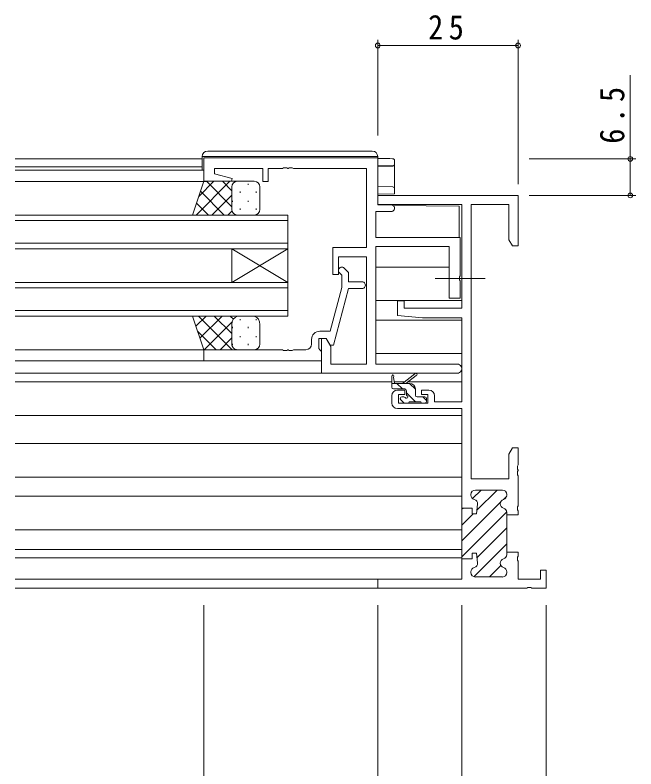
# Model space of a CAD drawing. Units: millimetres, scale not verified. Extents: x -594 to 539, y -420 to 386.
# Drawn here: x 135.2 to 245.8, y -290.6 to -156.3 of the extents above; entities that cross this region are included whole.
import ezdxf

# ---------------------------------------------------------------- set-up
doc = ezdxf.new("R2010")
doc.units = ezdxf.units.MM
doc.header["$LTSCALE"] = 2
doc.linetypes.add('CHAIN2', pattern=[12, 9, -1, 1, -1])
for name, color, linetype, lineweight in [('0-3_YKK_11', 7, 'Continuous', 9), ('0-4_YKK_12', 2, 'Continuous', 9), ('0-5_YKK_13', 4, 'Continuous', 9), ('0-7_YKK_D', 6, 'Continuous', 9)]:
    doc.layers.add(name, color=color, linetype=linetype, lineweight=lineweight)
doc.styles.add('ＭＳ ゴシック', font='')
doc.styles.get('ＭＳ ゴシック').set_extended_font_data('MS Gothic')

msp = doc.modelspace()

# ---------------------------------------------------------------- linework, layer by layer
at = {"layer": '0-3_YKK_11'}
for p, q in [((168.794, -181.752), (168.794, -185.952)), ((199.794, -181.752), (168.794, -181.752)), ((199.794, -190.152), (199.794, -181.752)), ((170.694, -183.652), (179.294, -183.652)), ((170.694, -184.591), (170.694, -183.652)), ((179.294, -183.652), (179.294, -185.953)), ((180.294, -183.652), (182.836, -183.652)), ((180.294, -185.953), (180.294, -183.652)), ((182.836, -183.652), (183.019, -183.532)), ((183.019, -183.532), (183.569, -183.532)), ((183.569, -183.532), (183.752, -183.652)), ((183.752, -183.652), (183.836, -183.652)), ((183.836, -183.652), (184.019, -183.532)), ((184.019, -183.532), (184.569, -183.532)), ((184.569, -183.532), (184.752, -183.652)), ((184.752, -183.652), (197.794, -183.652)), ((197.794, -183.652), (197.794, -197.752)), ((173.823, -185.43), (170.694, -184.591)), ((168.794, -185.952), (173.755, -185.952)), ((173.755, -185.952), (173.823, -185.43)), ((179.294, -185.953), (180.294, -185.953)), ((199.794, -188.452), (224.794, -188.452)), ((199.794, -190.082), (199.794, -188.452)), ((224.794, -188.452), (224.794, -197.452)), ((214.794, -190.082), (199.794, -190.082)), ((202.194, -190.152), (199.794, -190.152)), ((214.794, -208.552), (214.794, -190.082)), ((223.164, -190.082), (216.424, -190.082)), ((216.424, -190.082), (216.424, -238.952)), ((223.164, -196.361), (223.164, -190.082)), ((199.424, -191.352), (202.194, -191.352)), ((199.424, -195.952), (199.424, -191.352)), ((214.494, -195.952), (199.424, -195.952)), ((214.494, -202.794), (214.494, -195.952)), ((223.794, -197.452), (223.164, -196.361)), ((191.794, -197.752), (191.794, -202.552)), ((197.794, -197.752), (191.794, -197.752)), ((199.424, -197.582), (212.494, -197.582)), ((199.424, -218.522), (199.424, -197.582)), ((212.494, -197.582), (212.494, -206.752)), ((224.794, -197.452), (223.794, -197.452)), ((192.794, -199.382), (197.794, -199.382)), ((192.794, -202.552), (192.794, -199.382)), ((197.794, -199.382), (197.794, -218.522)), ((193.819, -201.428), (194.594, -202.204)), ((191.794, -202.552), (192.794, -202.552)), ((193.394, -202.701), (192.97, -202.277)), ((193.394, -204.891), (193.394, -202.701)), ((194.594, -202.204), (194.594, -203.852)), ((214.374, -202.977), (214.494, -202.794)), ((194.594, -203.852), (196.994, -203.852)), ((214.374, -203.527), (214.374, -202.977)), ((214.494, -203.711), (214.374, -203.527)), ((214.494, -206.752), (214.494, -203.711)), ((191.315, -212.652), (193.394, -204.891)), ((194.593, -205.052), (191.887, -215.152)), ((196.994, -205.052), (194.593, -205.052)), ((212.494, -206.752), (214.494, -206.752)), ((203.294, -207.252), (204.494, -207.252)), ((203.294, -209.859), (203.294, -207.252)), ((204.494, -207.252), (204.494, -208.552)), ((204.494, -208.552), (214.794, -208.552)), ((207.794, -210.252), (203.294, -209.859)), ((214.794, -210.252), (207.794, -210.252)), ((214.794, -225.252), (214.794, -210.252)), ((189.494, -212.652), (191.315, -212.652)), ((187.994, -214.952), (187.994, -214.152)), ((189.294, -213.952), (189.294, -215.752)), ((190.594, -213.952), (189.294, -213.952)), ((189.794, -213.952), (189.794, -220.152)), ((190.594, -213.952), (189.794, -213.952)), ((191.287, -215.152), (190.594, -213.952)), ((191.424, -215.39), (190.594, -213.952)), ((168.794, -215.952), (182.836, -215.952)), ((168.794, -217.952), (168.794, -215.952)), ((182.836, -215.952), (183.019, -216.072)), ((183.019, -216.072), (183.569, -216.072)), ((183.569, -216.072), (183.752, -215.952)), ((183.752, -215.952), (183.836, -215.952)), ((183.836, -215.952), (184.019, -216.072)), ((184.019, -216.072), (184.569, -216.072)), ((184.569, -216.072), (184.752, -215.952)), ((184.752, -215.952), (186.994, -215.952)), ((189.294, -215.752), (189.494, -215.952)), ((189.494, -215.952), (189.794, -216.252)), ((189.794, -216.252), (189.794, -217.952)), ((191.887, -215.152), (191.287, -215.152)), ((191.424, -218.522), (191.424, -215.39)), ((189.794, -217.952), (168.794, -217.952)), ((197.794, -218.522), (191.424, -218.522)), ((213.979, -218.522), (199.424, -218.522)), ((189.794, -220.152), (213.979, -220.152)), ((202.294, -225.453), (202.294, -224.152)), ((203.294, -223.152), (204.594, -223.152)), ((203.494, -223.952), (203.494, -225.453)), ((204.594, -223.952), (203.494, -223.952)), ((204.594, -223.152), (204.594, -223.952)), ((207.594, -223.152), (208.894, -223.152)), ((207.594, -223.952), (207.594, -223.152)), ((208.694, -223.952), (207.594, -223.952)), ((208.694, -225.453), (208.694, -223.952)), ((209.894, -224.152), (209.894, -225.252)), ((203.494, -225.453), (208.694, -225.453)), ((209.894, -225.252), (214.794, -225.252)), ((214.794, -226.452), (203.294, -226.452)), ((214.794, -244.203), (214.794, -226.452)), ((223.164, -234.544), (223.794, -233.452)), ((223.794, -233.452), (224.794, -233.452)), ((224.794, -233.452), (224.794, -236.494)), ((223.164, -238.952), (223.164, -234.544)), ((224.794, -236.494), (224.674, -236.678)), ((224.674, -236.678), (224.674, -237.227)), ((224.674, -237.227), (224.794, -237.411)), ((224.794, -237.494), (224.674, -237.678)), ((224.674, -237.678), (224.674, -238.227)), ((224.794, -237.411), (224.794, -237.494)), ((216.424, -238.952), (223.164, -238.952)), ((224.674, -238.227), (224.794, -238.411)), ((224.794, -238.411), (224.794, -243.744)), ((216.394, -241.853), (216.394, -241.752)), ((216.394, -241.752), (216.394, -241.853)), ((216.691, -242.475), (218.214, -240.952)), ((217.194, -240.952), (221.994, -240.952)), ((221.994, -240.952), (217.194, -240.952)), ((217.472, -244.523), (221.042, -240.952)), ((222.794, -241.752), (222.794, -241.853)), ((222.794, -241.853), (222.794, -241.752)), ((222.195, -242.628), (222.769, -242.054)), ((214.794, -250.029), (221.619, -243.204)), ((214.794, -244.372), (214.984, -244.182)), ((214.794, -244.203), (216.594, -244.203)), ((214.794, -253.502), (214.794, -244.203)), ((214.794, -253.502), (214.794, -244.203)), ((216.594, -244.203), (214.794, -244.203)), ((216.594, -244.203), (216.594, -245.202)), ((216.594, -245.202), (216.594, -244.203)), ((217.394, -245.202), (217.589, -243.493)), ((217.589, -243.493), (217.394, -245.202)), ((224.794, -243.744), (224.674, -243.928)), ((224.674, -243.928), (224.674, -244.477)), ((214.794, -252.857), (222.789, -244.862)), ((214.794, -247.2), (216.806, -245.189)), ((216.594, -245.202), (217.394, -245.202)), ((217.394, -245.202), (216.594, -245.202)), ((222.794, -244.952), (222.794, -245.352)), ((222.794, -245.352), (222.794, -244.952)), ((222.794, -245.352), (222.794, -252.052)), ((224.794, -245.352), (222.794, -245.352)), ((224.674, -244.477), (224.794, -244.661)), ((224.794, -244.661), (224.794, -245.352)), ((217.485, -252.995), (222.794, -247.686)), ((216.909, -256.4), (222.794, -250.514)), ((216.594, -252.202), (216.594, -253.202)), ((217.394, -252.202), (216.594, -252.202)), ((216.594, -252.202), (217.394, -252.202)), ((216.594, -253.202), (216.594, -252.202)), ((217.589, -253.912), (217.394, -252.202)), ((217.394, -252.202), (217.589, -253.912)), ((222.794, -252.052), (222.794, -252.453)), ((222.794, -252.052), (224.794, -252.052)), ((222.794, -252.453), (222.794, -252.052)), ((224.794, -252.052), (224.794, -252.744)), ((214.794, -253.202), (216.594, -253.202)), ((214.794, -256.823), (214.794, -253.202)), ((216.594, -253.202), (215.094, -253.202)), ((224.794, -252.744), (224.674, -252.928)), ((224.674, -252.928), (224.674, -253.477)), ((224.674, -253.477), (224.794, -253.661)), ((224.794, -253.661), (224.794, -256.823)), ((219.684, -256.452), (221.714, -254.423)), ((216.394, -255.653), (216.394, -255.552)), ((216.394, -255.552), (216.394, -255.653)), ((221.994, -256.452), (217.194, -256.452)), ((217.194, -256.452), (221.994, -256.452)), ((222.794, -255.552), (222.794, -255.653)), ((222.794, -255.653), (222.794, -255.552)), ((228.794, -255.252), (229.794, -255.252)), ((228.794, -256.823), (228.794, -255.252)), ((229.794, -255.252), (229.794, -258.452)), ((199.794, -256.823), (214.794, -256.823)), ((199.794, -258.452), (199.794, -256.823)), ((224.794, -256.823), (228.794, -256.823)), ((226.336, -258.452), (199.794, -258.452)), ((226.336, -258.452), (199.794, -258.452)), ((226.519, -258.332), (226.336, -258.452)), ((227.069, -258.332), (226.519, -258.332)), ((227.253, -258.452), (227.069, -258.332)), ((229.794, -258.452), (227.253, -258.452))]:
    msp.add_line(p, q, dxfattribs=at)
for centre, radius, start, end in [((202.194, -190.752), 0.6, 269.99998, 90), ((193.394, -201.852), 0.6, 44.99998, 225), ((196.994, -204.452), 0.6, 269.99998, 90), ((189.494, -214.152), 1.5, 90, 179.99998), ((186.994, -214.952), 1, 270, 359.99998), ((213.979, -219.337), 0.815, 269.99998, 90), ((203.294, -224.152), 1, 90, 179.99998), ((208.894, -224.152), 1, 0, 89.99998), ((203.294, -225.453), 1, 180, 269.99998), ((217.194, -241.752), 0.8, 90, 179.99998), ((217.194, -241.752), 0.8, 90, 179.99998), ((221.994, -241.752), 0.8, 0, 89.99998), ((221.994, -241.752), 0.8, 0, 89.99998), ((217.194, -241.853), 0.8, 180.00002, 255.52251), ((217.194, -241.853), 0.8, 180.00002, 255.52251), ((216.794, -243.402), 0.8, 353.49696, 75.52246), ((216.794, -243.402), 0.8, 353.49696, 75.52246), ((222.394, -243.402), 0.8, 104.47751, 255.52248), ((222.394, -243.402), 0.8, 104.47751, 255.52248), ((221.994, -241.853), 0.8, 284.47748, 359.99997), ((221.994, -241.853), 0.8, 284.47748, 359.99997), ((221.994, -244.952), 0.8, 0.00002, 75.52251), ((221.994, -244.952), 0.8, 0.00002, 75.52251), ((221.994, -252.453), 0.8, 284.47748, 359.99997), ((221.994, -252.453), 0.8, 284.47748, 359.99997), ((222.394, -254.002), 0.8, 104.47751, 255.52248), ((222.394, -254.002), 0.8, 104.47751, 255.52248), ((217.194, -255.552), 0.8, 104.47748, 179.99997), ((217.194, -255.552), 0.8, 104.47748, 179.99997), ((216.794, -254.002), 0.8, 284.47752, 6.50302), ((216.794, -254.002), 0.8, 284.47752, 6.50302), ((221.994, -255.552), 0.8, 0.00002, 75.52251), ((221.994, -255.552), 0.8, 0.00002, 75.52251), ((217.194, -255.653), 0.8, 180, 269.99998), ((217.194, -255.653), 0.8, 180, 269.99998), ((221.994, -255.653), 0.8, 270, 359.99998), ((221.994, -255.653), 0.8, 270, 359.99998)]:
    msp.add_arc(centre, radius, start, end, dxfattribs=at)
at = {"layer": '0-4_YKK_12'}
for p, q in [((135.169, -181.952), (168.494, -181.952)), ((135.169, -183.352), (168.494, -183.352)), ((168.794, -183.952), (135.169, -183.952)), ((169.294, -185.953), (135.169, -185.953)), ((135.169, -191.953), (183.794, -191.953)), ((183.794, -191.953), (183.794, -197.953)), ((183.794, -192.953), (135.169, -192.953)), ((135.169, -196.952), (183.794, -196.952)), ((183.794, -197.953), (135.169, -197.953)), ((183.794, -203.953), (173.794, -197.953)), ((183.794, -197.953), (173.794, -203.953)), ((173.794, -197.953), (173.794, -203.953)), ((183.794, -197.953), (183.794, -203.953)), ((199.424, -201.252), (212.494, -201.252)), ((135.169, -203.953), (183.794, -203.953)), ((183.794, -203.953), (183.794, -209.953)), ((183.794, -204.953), (135.169, -204.953)), ((214.794, -207.206), (199.424, -207.206)), ((135.169, -208.952), (183.794, -208.952)), ((183.794, -209.953), (135.169, -209.953)), ((214.794, -210.699), (199.424, -210.699)), ((169.294, -215.952), (135.169, -215.952)), ((199.424, -216.652), (214.794, -216.652)), ((169.094, -217.952), (135.169, -217.952)), ((190.094, -220.152), (135.169, -220.152)), ((202.294, -221.652), (135.169, -221.652)), ((204.59, -221.652), (202.74, -221.652)), ((214.794, -221.652), (205.184, -221.652)), ((135.169, -227.652), (214.794, -227.652)), ((214.794, -232.652), (135.169, -232.652)), ((214.794, -238.652), (135.169, -238.652)), ((214.794, -242.052), (135.169, -242.052)), ((214.794, -248.053), (135.169, -248.053)), ((214.794, -253.052), (135.169, -253.052)), ((214.494, -256.823), (135.169, -256.823)), ((200.094, -258.452), (135.169, -258.452))]:
    msp.add_line(p, q, dxfattribs=at)
at = {"layer": '0-5_YKK_13'}
for p, q in [((169.494, -180.552), (198.794, -180.552)), ((168.494, -181.552), (168.494, -183.952)), ((199.847, -181.858), (199.794, -181.857)), ((202.794, -182.887), (202.794, -182.251)), ((199.794, -183.187), (199.847, -183.186)), ((166.794, -191.953), (168.794, -185.952)), ((173.426, -185.952), (167.426, -191.953)), ((170.598, -185.952), (167.893, -188.658)), ((168.794, -185.952), (174.794, -185.952)), ((173.794, -190.473), (169.274, -185.952)), ((173.794, -187.644), (172.103, -185.952)), ((173.884, -186.538), (173.884, -186.572)), ((177.794, -185.952), (174.794, -185.952)), ((176.714, -186.372), (176.714, -186.572)), ((172.446, -191.953), (168.207, -187.714)), ((173.794, -186.952), (173.794, -190.952)), ((173.794, -186.952), (173.794, -190.952)), ((175.299, -187.787), (175.299, -187.987)), ((178.129, -187.787), (178.129, -187.987)), ((178.794, -190.952), (178.794, -186.952)), ((199.823, -186.888), (199.794, -186.887)), ((202.5, -186.935), (199.823, -186.888)), ((173.794, -188.413), (170.254, -191.953)), ((199.794, -188.247), (199.82, -188.247)), ((169.617, -191.953), (167.5, -189.835)), ((173.884, -189.402), (173.884, -189.602)), ((176.714, -189.402), (176.714, -189.602)), ((202.563, -190.279), (214.294, -190.382)), ((214.294, -195.969), (214.294, -190.382)), ((174.794, -191.953), (166.794, -191.953)), ((173.827, -191.208), (173.083, -191.953)), ((174.794, -191.953), (177.794, -191.953)), ((175.299, -190.817), (175.299, -191.017)), ((178.129, -190.817), (178.129, -191.017)), ((166.794, -209.952), (168.794, -215.952)), ((174.794, -209.952), (166.794, -209.952)), ((169.217, -209.952), (167.4, -211.77)), ((173.826, -215.953), (167.826, -209.952)), ((172.046, -209.952), (168.107, -213.891)), ((173.794, -213.092), (170.654, -209.952)), ((174.059, -210.528), (173.483, -209.952)), ((174.794, -209.952), (177.794, -209.952)), ((175.299, -210.688), (175.299, -210.488)), ((178.129, -210.688), (178.129, -210.488)), ((173.85, -210.977), (168.874, -215.952)), ((173.794, -214.952), (173.794, -211.453)), ((173.794, -214.952), (173.794, -211.453)), ((173.884, -212.102), (173.884, -211.902)), ((176.714, -212.102), (176.714, -211.902)), ((178.794, -211.453), (178.794, -214.952)), ((170.998, -215.952), (167.693, -212.647)), ((175.299, -213.718), (175.299, -213.518)), ((178.129, -213.718), (178.129, -213.518)), ((173.794, -213.861), (171.702, -215.952)), ((168.794, -215.952), (174.794, -215.953)), ((173.884, -215.132), (173.884, -214.933)), ((174.559, -215.924), (174.531, -215.953)), ((177.794, -215.953), (174.794, -215.953)), ((176.714, -215.133), (176.714, -214.933)), ((204.194, -221.952), (206.412, -220.27)), ((202.294, -222.652), (202.294, -220.653)), ((202.594, -220.826), (202.793, -221.952)), ((204.794, -221.952), (206.614, -220.552)), ((205.494, -221.952), (202.294, -221.952)), ((204.594, -222.952), (202.594, -222.952)), ((204.196, -222.952), (203.196, -221.952)), ((206.494, -223.006), (205.441, -221.952)), ((206.494, -224.052), (206.494, -222.952)), ((204.894, -223.892), (204.894, -223.253)), ((206.496, -225.252), (204.894, -223.651)), ((204.382, -225.365), (203.882, -224.865)), ((204.094, -224.353), (204.433, -224.353)), ((205.194, -225.453), (204.594, -225.453)), ((207.494, -225.252), (205.394, -225.252)), ((206.794, -224.353), (208.194, -224.353)), ((208.194, -225.453), (207.694, -225.453)), ((208.494, -225.006), (207.841, -224.353)), ((208.494, -224.652), (208.494, -225.152)), ((214.794, -251.551), (135.169, -251.551))]:
    msp.add_line(p, q, dxfattribs=at)
at = {"layer": '0-5_YKK_13', "linetype": 'CHAIN2'}
msp.add_line((218.924, -203.252), (209.994, -203.252), dxfattribs=at)
at = {"layer": '0-5_YKK_13'}
for points in [[(199.294, -181.552), (168.994, -181.552), (168.494, -181.552)], [(199.794, -182.252), (199.794, -181.552), (199.294, -181.552)], [(199.847, -181.858), (201.024, -181.884), (201.954, -181.913), (202.449, -181.941)], [(202.475, -181.943), (202.497, -181.945), (202.538, -181.952), (202.567, -181.958), (202.599, -181.969), (202.639, -181.988), (202.687, -182.021), (202.736, -182.073), (202.775, -182.144), (202.793, -182.229), (202.794, -182.251)], [(202.794, -182.977), (202.708, -183.18), (202.5, -183.267), (199.794, -183.313)], [(199.847, -183.186), (201.083, -183.17), (202.032, -183.169), (202.48, -183.182)], [(202.48, -183.182), (202.495, -183.184), (202.5, -183.187)], [(202.794, -187.235), (202.794, -182.977), (202.794, -182.887)], [(199.82, -188.247), (202.794, -188.195), (202.794, -187.235)]]:
    msp.add_lwpolyline(points, dxfattribs=at)
for centre, radius, start, end in [((169.494, -181.552), 1, 90, 180), ((198.794, -181.552), 1, 0, 90), ((202.494, -182.887), 0.3, 270.99553, 359.99573), ((174.794, -186.952), 1, 90.00009, 180.00009), ((174.794, -186.952), 1, 90.00009, 180.00009), ((177.794, -186.952), 1, 0.00009, 90.00009), ((202.494, -187.235), 0.3, 0, 89), ((174.794, -190.952), 1, 180.00009, 270.00009), ((174.794, -190.952), 1, 180.00009, 270.00009), ((177.794, -190.952), 1, 270.00009, 0.00009), ((175.327, -211.391), 1.534, 110.30862, 182.31157), ((175.327, -211.391), 1.534, 110.30862, 182.31157), ((177.262, -211.391), 1.534, 357.68829, 69.69118), ((174.794, -214.952), 1, 179.99989, 269.99989), ((174.794, -214.952), 1, 179.99989, 269.99989), ((177.794, -214.952), 1, 269.99989, 359.99989), ((206.594, -220.352), 0.2, 275.58287, 155.58287), ((202.494, -220.653), 0.2, 300, 180), ((202.594, -222.652), 0.3, 180, 270), ((204.594, -223.253), 0.3, 0, 90), ((205.494, -222.952), 1, 0, 90), ((204.894, -224.353), 0.25, 213.05573, 56.94426), ((205.194, -223.892), 0.3, 180, 236.94426), ((206.794, -224.052), 0.3, 180, 270), ((204.094, -224.652), 0.3, 90, 225), ((204.594, -225.152), 0.3, 225, 270), ((204.433, -224.652), 0.3, 33.05573, 90), ((205.194, -225.252), 0.2, 270, 0), ((207.694, -225.252), 0.2, 180, 270), ((208.194, -224.652), 0.3, 0, 90), ((208.194, -225.152), 0.3, 270, 0)]:
    msp.add_arc(centre, radius, start, end, dxfattribs=at)
at = {"layer": '0-7_YKK_D'}
for p, q in [((199.794, -177.797), (199.794, -160.752)), ((224.794, -186.483), (224.794, -160.752)), ((224.794, -161.752), (199.794, -161.752)), ((244.794, -181.952), (244.794, -167.052)), ((226.794, -181.952), (245.794, -181.952)), ((244.794, -188.452), (244.794, -181.952)), ((226.794, -188.452), (245.794, -188.452)), ((168.794, -261.452), (168.794, -310.15)), ((199.794, -261.452), (199.794, -350.15)), ((199.794, -261.452), (199.794, -310.15)), ((199.794, -261.452), (199.794, -310.15)), ((214.794, -261.452), (214.794, -310.15)), ((229.794, -261.497), (229.794, -350.15)), ((199.794, -280.452), (199.794, -350.15))]:
    msp.add_line(p, q, dxfattribs=at)
for centre in [(199.794, -161.752), (224.794, -161.752), (244.794, -181.952), (244.794, -188.452)]:
    msp.add_circle(centre, 0.425, dxfattribs=at)

# ---------------------------------------------------------------- texts
at = {"layer": '0-7_YKK_D', "color": 7, "insert": (208.774, -160.752), "char_height": 4.399, "attachment_point": 7, "style": 'ＭＳ ゴシック'}
msp.add_mtext('\\T1.36;\\W0.9;25', dxfattribs=at)
at = {"layer": '0-7_YKK_D', "color": 7, "insert": (243.794, -179.252), "char_height": 4.399, "attachment_point": 7, "rotation": 90, "style": 'ＭＳ ゴシック'}
msp.add_mtext('\\T1.38;\\W0.9;6.5', dxfattribs=at)

doc.saveas('drawing.dxf')
